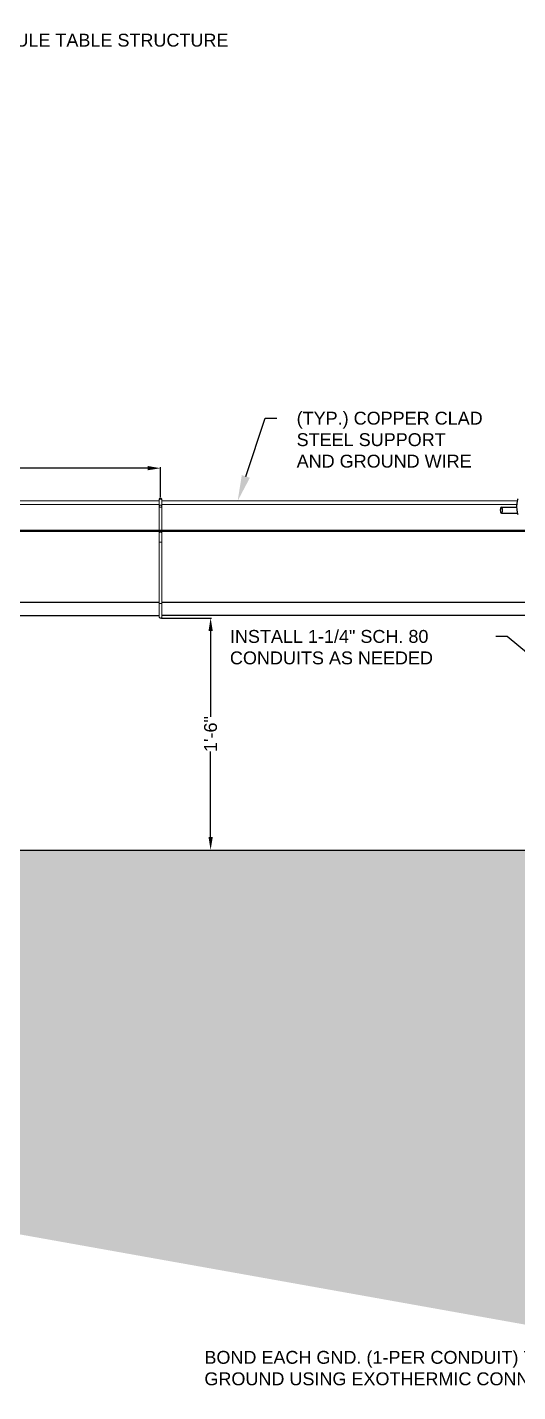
# Model space of a CAD drawing. Header units: feet. Extents: x -17 to 1389, y -162 to 787.
# Drawn here: x 412.7 to 450.7, y 404.2 to 510.1 of the extents above; entities that cross this region are included whole.
import ezdxf
from ezdxf import colors
from ezdxf.entities.mleader import LeaderData, LeaderLine
from ezdxf.math import Vec2, Vec3

# ---------------------------------------------------------------- set-up
doc = ezdxf.new("R2010")
doc.units = ezdxf.units.FT
doc.header["$MEASUREMENT"] = 0
for name, color, linetype in [('ATI_EARTH', 34, 'Continuous'), ('DC STRING CABLES', 30, 'Continuous'), ('E-CABL-DC FEEDER', 20, 'AC_CABLE'), ('E-CABL-UG2', 142, 'Continuous'), ('E-FIN-GR', 4, 'Continuous'), ('E-GRND', 3, 'Continuous'), ('G-ANNO-TEXT', 1, 'Continuous'), ('WIRE MANAGEMENT', 4, 'Continuous')]:
    doc.layers.add(name, color=color, linetype=linetype)
doc.styles.add('NEI-A', font='arial.ttf')
doc.styles.get("Standard").update_dxf_attribs({"font": 'arial.ttf'})
doc.linetypes.add('AC_CABLE', pattern='A,1,-0.2,["AC",Standard,S=0.1,R=0,X=-0.1,Y=-0.05],-0.2', length=1.4)
doc.dimstyles.new('NEI-A', dxfattribs={"dimtxt": 0.1, "dimasz": 0.125, "dimexe": 0.0625, "dimexo": 0.0625, "dimgap": 0.0625, "dimtad": 0, "dimtih": 1, "dimtoh": 1, "dimdec": 4, "dimzin": 3, "dimdsep": 46, "dimlunit": 4, "dimtxsty": 'NEI-A', "dimcen": 0, "dimadec": 0, "dimazin": 0, "dimtfac": 0.75, "dimtdec": 4, "dimtofl": 0, "dimtmove": 0, "dimatfit": 3, "dimfxl": 1, "dimfrac": 1, "dimtolj": 1, "dimtzin": 0, "dimarcsym": 0})

# ---------------------------------------------------------------- blocks, each defined once
blk = doc.blocks.new('*D10')
at = {"layer": 'Defpoints', "color": 0, "transparency": 16777216}
for p in [(423.03, 464.21), (423.43, 446.21), (426.91, 446.21)]:
    blk.add_point(p, dxfattribs=at)
at = {"layer": 'G-ANNO-TEXT', "color": 0, "lineweight": -2, "transparency": 16777216}
for p, q in [((423.09, 464.21), (426.98, 464.21)), ((426.91, 463.21), (426.91, 456.55)), ((426.91, 447.21), (426.91, 453.86)), ((423.49, 446.21), (426.98, 446.21))]:
    blk.add_line(p, q, dxfattribs=at)
at = {"layer": 'G-ANNO-TEXT', "color": 0, "transparency": 16777216}
for points in [[(426.75, 463.21), (427.08, 463.21), (426.91, 464.21)], [(426.75, 447.21), (427.08, 447.21), (426.91, 446.21)]]:
    blk.add_solid(points, dxfattribs=at)
at = {"layer": 'G-ANNO-TEXT', "color": 0, "transparency": 16777216, "insert": (426.91, 455.21), "char_height": 1, "attachment_point": 5, "rotation": 90, "style": 'NEI-A'}
blk.add_mtext('\\A1;1\'-6"', dxfattribs=at)
blk = doc.blocks.new('*D11')
at = {"layer": 'Defpoints', "color": 0, "transparency": 16777216}
for p in [(423.03, 475.84), (391.99, 473.52), (423.03, 473.52)]:
    blk.add_point(p, dxfattribs=at)
at = {"layer": 'G-ANNO-TEXT', "color": 0, "lineweight": -2, "transparency": 16777216}
for p, q in [((391.99, 473.58), (391.99, 475.91)), ((392.99, 475.84), (404.22, 475.84)), ((422.03, 475.84), (410.79, 475.84)), ((423.03, 473.58), (423.03, 475.91))]:
    blk.add_line(p, q, dxfattribs=at)
at = {"layer": 'G-ANNO-TEXT', "color": 0, "transparency": 16777216}
for points in [[(392.99, 476.01), (392.99, 475.68), (391.99, 475.84)], [(422.03, 476.01), (422.03, 475.68), (423.03, 475.84)]]:
    blk.add_solid(points, dxfattribs=at)
at = {"layer": 'G-ANNO-TEXT', "color": 0, "transparency": 16777216, "insert": (407.51, 475.84), "char_height": 1, "attachment_point": 5, "style": 'NEI-A'}
blk.add_mtext('\\A1;4\'-6" MAX.', dxfattribs=at)

msp = doc.modelspace()

# ---------------------------------------------------------------- hatches: boundary and pattern name
at = {"layer": 'ATI_EARTH'}
h = msp.add_hatch(dxfattribs=at)
h.set_pattern_fill('EARTH', color=256, scale=1.139728, angle=45)
h.set_pattern_definition([(45, (-15599793.698, -7767914.92), (0, 10.2350524967), [7.237275026, -7.237275026]), (45, (-15599795.617, -7767913.001), (0, 10.2350524967), [7.237275026, -7.237275026]), (45, (-15599797.5364, -7767911.082), (0, 10.2350524967), [7.237275026, -7.237275026]), (135, (-15599797.5364, -7767909.8024), (-10.2350524967, 0), [7.237275026, -7.237275026]), (135, (-15599795.617, -7767907.883), (-10.2350524967, 0), [7.237275026, -7.237275026]), (135, (-15599793.698, -7767905.964), (-10.2350524967, 0), [7.237275026, -7.237275026])])
edge = h.paths.add_edge_path()
edge.add_line((455.52826, 446.20575), (455.52826, 428.20575))
edge.add_line((455.52826, 428.20575), (456.77826, 428.20575))
edge.add_line((456.77826, 428.20575), (456.77826, 446.20575))
edge.add_line((456.77826, 446.20575), (461.08817, 446.20575))
edge.add_line((461.08817, 446.20575), (461.08817, 416.20575))
edge.add_arc((462.81312, 415.0793), 2.06018, 146.8538864, 393.1461136)
edge.add_line((464.53807, 416.20575), (464.53807, 446.20575))
edge.add_line((464.53807, 446.20575), (470.03225, 446.20575))
edge.add_line((470.03225, 446.20575), (470.03225, 416.20575))
edge.add_arc((471.76533, 415.086), 2.06335, 147.1332237, 392.8667763)
edge.add_line((473.49841, 416.20575), (473.49841, 446.20575))
edge.add_line((473.49841, 446.20575), (479.02479, 446.20575))
edge.add_line((479.02479, 446.20575), (479.02479, 416.20575))
edge.add_arc((480.71975, 415.05704), 2.04754, 145.8736987, 394.1263013)
edge.add_line((482.41472, 416.20575), (482.41472, 446.20575))
edge.add_line((482.41472, 446.20575), (487.93074, 446.20575))
edge.add_line((487.93074, 446.20575), (487.93074, 416.20575))
edge.add_arc((489.64817, 415.07274), 2.05749, 146.5865536, 393.4134464)
edge.add_line((491.36559, 416.20575), (491.36559, 446.20575))
edge.add_line((491.36559, 446.20575), (677.67082, 446.20575))
edge.add_line((677.67082, 446.20575), (652.37961, 434.7891))
edge.add_line((652.37961, 434.7891), (608.6855, 425.9639))
edge.add_line((608.6855, 425.9639), (579.08646, 423.62712))
edge.add_line((579.08646, 423.62712), (526.17423, 418.3396))
edge.add_line((526.17423, 418.3396), (499.47667, 409.17758))
edge.add_line((499.47667, 409.17758), (452.44545, 409.17758))
edge.add_line((452.44545, 409.17758), (410.79481, 416.61544))
edge.add_line((410.79481, 416.61544), (353.05855, 423.36602))
edge.add_line((353.05855, 423.36602), (306.39394, 428.34891))
edge.add_line((306.39394, 428.34891), (251.91841, 446.20575))
edge.add_line((251.91841, 446.20575), (455.52826, 446.20575))

# ---------------------------------------------------------------- linework, layer by layer
at = {"layer": 'DC STRING CABLES', "flags": 128}
for points in [[(326.29914, 471.02426), (452.92151, 471.02426)], [(326.29914, 470.96389), (452.92151, 470.96389)]]:
    msp.add_lwpolyline(points, dxfattribs=at)
at = {"layer": 'E-CABL-DC FEEDER', "linetype": 'Continuous'}
for p, q in [((344.09301, 464.41255), (422.92151, 464.41255)), ((453.47038, 464.41255), (423.13007, 464.41255))]:
    msp.add_line(p, q, dxfattribs=at)
for points in [[(422.92151, 465.40983), (387.13007, 465.40994)], [(452.92151, 465.40974), (423.13007, 465.40983)]]:
    msp.add_lwpolyline(points, dxfattribs=at)
at = {"layer": 'E-CABL-UG2', "linetype": 'Continuous', "flags": 128}
msp.add_lwpolyline([(449.47604, 472.35176), (450.70649, 472.35176)], dxfattribs=at)
at = {"layer": 'E-FIN-GR'}
msp.add_lwpolyline([(251.91841, 446.20575), (461.29893, 446.20575)], dxfattribs=at)
at = {"layer": 'E-GRND'}
msp.add_ellipse((450.77361, 472.85699), major_axis=(0, -0.60341), ratio=0.203437195, start_param=3.141592654, end_param=6.283185307, dxfattribs=at)
at = {"layer": 'WIRE MANAGEMENT', "color": 4, "linetype": 'Continuous', "lineweight": 18}
for p, q in [((422.92151, 473.37997), (422.92151, 473.34563)), ((422.92151, 473.34229), (422.92151, 472.8965)), ((423.13007, 472.8965), (423.13007, 473.37997)), ((422.92151, 473.3011), (365.29254, 473.3011)), ((365.29254, 473.02302), (422.92151, 473.02302)), ((422.92151, 472.8965), (422.92151, 464.30827)), ((450.6905, 473.3011), (423.13007, 473.3011)), ((423.13007, 473.02302), (450.65559, 473.02302)), ((423.13007, 464.30827), (423.13007, 472.8965))]:
    msp.add_line(p, q, dxfattribs=at)
for centre, radius, start, end in [((423.02579, 473.33651), 0.10444, 3.1318747, 176.8681253), ((423.02561, 470.76667), 0.10422, 89.9016305, 177.2580812), ((423.02597, 470.76667), 0.10422, 2.7419188, 90.0983695), ((423.00211, 469.95384), 0.14854, 80.8280105, 122.8642953), ((423.04947, 469.95384), 0.14854, 57.1357047, 99.1719895), ((423.00212, 465.1963), 0.14858, 80.8345062, 122.8577996), ((423.04946, 465.1963), 0.14858, 57.1422004, 99.1654938)]:
    msp.add_arc(centre, radius, start, end, dxfattribs=at)
for points, knots in [([(423.13003, 473.3424), (423.13003, 473.34571), (423.13004, 473.36126), (423.1299, 473.38681), (423.12963, 473.41675), (423.12816, 473.44092), (423.1223, 473.45802), (423.11536, 473.47079), (423.10473, 473.48561), (423.08597, 473.50327), (423.05634, 473.51869), (423.02132, 473.5238), (422.98686, 473.51548), (422.96282, 473.50056), (422.94795, 473.48611), (422.93715, 473.47246), (422.92215, 473.44223), (422.92142, 473.39692), (422.92148, 473.36089), (422.92151, 473.34563)], [0, 0, 0, 0, 0.021051509, 0.098951759, 0.16253199, 0.211859652, 0.252108689, 0.276318627, 0.304219277, 0.367900419, 0.438290133, 0.513694568, 0.587813765, 0.659220978, 0.690862848, 0.719444394, 0.769696454, 0.902422172, 1, 1, 1, 1]), ([(423.13007, 473.34222), (423.12932, 473.36691), (423.12813, 473.4065), (423.10782, 473.44548), (423.09291, 473.45992), (423.08603, 473.46547), (423.07893, 473.47025), (423.06461, 473.47832), (423.04136, 473.48632), (423.01662, 473.48612), (423.00057, 473.48243), (422.98843, 473.47833), (422.9632, 473.46493), (422.93908, 473.43292), (422.92403, 473.38762), (422.92241, 473.35844), (422.92151, 473.34222)], [0, 0, 0, 0, 0.184664021, 0.296004731, 0.319075984, 0.341239225, 0.362684206, 0.383698116, 0.465408829, 0.5451378, 0.566617382, 0.589704478, 0.6418362, 0.78024257, 0.877859963, 1, 1, 1, 1]), ([(423.12973, 473.34487), (423.12956, 473.34705), (423.12912, 473.35277), (423.13198, 473.36068), (423.12881, 473.36297), (423.12865, 473.36308)], [0, 0, 0, 0, 0.371246974, 0.968813366, 1, 1, 1, 1]), ([(423.05039, 472.81379), (423.04221, 472.8125), (423.0228, 472.80943), (422.99203, 472.81465), (422.96115, 472.82904), (422.93591, 472.85171), (422.92098, 472.88077), (422.92116, 472.91025), (422.9325, 472.93539), (422.95244, 472.95744), (422.9816, 472.97496), (423.01667, 472.98355), (423.05169, 472.98056), (423.0832, 472.96825), (423.10995, 472.94787), (423.12726, 472.92135), (423.13172, 472.89329), (423.12513, 472.86822), (423.10918, 472.84516), (423.08416, 472.82459), (423.06216, 472.81756), (423.05039, 472.81379)], [0, 0, 0, 0, 0.041931539, 0.099476998, 0.155319058, 0.213331359, 0.268957922, 0.3159218, 0.357874658, 0.40647399, 0.464860422, 0.528245875, 0.586747983, 0.640658338, 0.698200795, 0.755227034, 0.796950928, 0.838886658, 0.883585675, 0.937676169, 1, 1, 1, 1]), ([(423.12986, 471.48899), (423.12994, 471.49525), (423.13019, 471.51463), (423.13012, 471.534), (423.13007, 471.54713)], [0, 0, 0, 0, 0.322795502, 1, 1, 1, 1]), ([(422.92151, 464.30683), (422.92227, 464.29816), (422.92372, 464.28162), (422.93641, 464.25404), (422.95758, 464.22966), (422.98494, 464.21345), (423.01166, 464.20561), (423.04242, 464.20509), (423.07191, 464.21555), (423.09595, 464.23277), (423.11317, 464.25205), (423.12697, 464.27715), (423.12901, 464.29667), (423.13007, 464.30683)], [0, 0, 0, 0, 0.081224909, 0.154996665, 0.281262709, 0.378546367, 0.449923778, 0.541017233, 0.663202514, 0.736409258, 0.817179907, 0.904875234, 1, 1, 1, 1])]:
    msp.add_open_spline(points, degree=3, knots=knots, dxfattribs=at)

# ---------------------------------------------------------------- dimensions: what is measured, and where the dimension line sits
at = {"layer": 'G-ANNO-TEXT'}
dim = msp.add_linear_dim(base=(423.02759, 475.84252), p1=(391.99053, 473.5216), p2=(423.02759, 473.5216), text='4\'-6" MAX.', dimstyle='NEI-A', override={"dimtxt": 1, "dimasz": 1}, dxfattribs=at)
dim.commit()
dim.dimension.update_dxf_attribs({"geometry": '*D11', "text_midpoint": (407.50906, 475.84252)})
dim = msp.add_linear_dim(base=(426.9135, 446.20575), p1=(423.02577, 464.20575), p2=(423.4283, 446.20575), angle=90, dimstyle='NEI-A', override={"dimtxt": 1, "dimasz": 1}, dxfattribs=at)
dim.commit()
dim.dimension.update_dxf_attribs({"geometry": '*D10', "text_midpoint": (426.9135, 455.20575), "text_rotation": 90})

# ---------------------------------------------------------------- leaders
ml = msp.add_multileader_mtext('Standard', dxfattribs=at)
ml.set_content('(TYP.) MODULE TABLE STRUCTURE', color=256, style='NEI-A')
ml.set_leader_properties()
ml.build(insert=Vec2(0, 0))
ml.multileader.update_dxf_attribs({"dogleg_length": 0.89968, "arrow_head_size": 2})
ctx = ml.context
ctx.base_point, ctx.char_height, ctx.arrow_head_size, ctx.landing_gap_size, ctx.plane_origin = Vec3(402.54538, 508.91045), 1, 2, 1.53573, Vec3(387.65035, 449.855)
notes = []
notes.append((ctx, [(0, (1, 1, 0), (401.6457, 508.91045), (1, 0), 0.89968, [(0, [(397.47581, 504.71641)], 0, [])])]))
ctx.mtext.insert, ctx.mtext.width, ctx.mtext.flow_direction = Vec3(404.08111, 509.55745), 24.1518827, 5
ctx.mtext.has_bg_fill, ctx.mtext.bg_color, ctx.mtext.bg_scale_factor, ctx.mtext.bg_transparency, ctx.mtext.use_window_bg_color = 1, -1073741824, 1.5, 0, 1
for ctx, leaders in notes:
    for number, flags, end, landing, length, lines in leaders:
        leader = LeaderData()
        leader.index, (leader.has_last_leader_line, leader.has_dogleg_vector, leader.attachment_direction) = number, flags
        leader.last_leader_point, leader.dogleg_vector, leader.dogleg_length = Vec3(end), Vec3(landing), length
        for number, points, colour, breaks in lines:
            line = LeaderLine()
            line.index, line.vertices, line.color, line.breaks = number, Vec3.list(points), colors.encode_raw_color(colour), breaks
            leader.lines.append(line)
        ctx.leaders.append(leader)

# ---------------------------------------------------------------- next in the draw order: leaders
ml = msp.add_multileader_mtext('Standard', dxfattribs=at)
ml.set_content('(TYP.) COPPER CLAD STEEL SUPPORT  AND GROUND WIRE ', color=256, style='NEI-A')
ml.set_leader_properties()
ml.build(insert=Vec2(0, 0))
ml.multileader.update_dxf_attribs({"dogleg_length": 0.89968, "arrow_head_size": 2})
ctx = ml.context
ctx.base_point, ctx.char_height, ctx.arrow_head_size, ctx.landing_gap_size, ctx.plane_origin = Vec3(432.05206, 479.71369), 1, 2, 1.53573, Vec3(360.07739, 420.65824)
notes = []
notes.append((ctx, [(0, (1, 1, 0), (431.15238, 479.71369), (1, 0), 0.89968, [(0, [(429.01044, 473.3011)], 0, [])])]))
ctx.mtext.insert, ctx.mtext.width, ctx.mtext.flow_direction = Vec3(433.58779, 480.22222), 15.228281, 5
ctx.mtext.has_bg_fill, ctx.mtext.bg_color, ctx.mtext.bg_scale_factor, ctx.mtext.bg_transparency, ctx.mtext.use_window_bg_color = 1, -1073741824, 1.5, 0, 1
ml = msp.add_multileader_mtext('Standard', dxfattribs=at)
ml.set_content('\\pxql,t3.00005;INSTALL 1-1/4" SCH. 80 CONDUITS AS NEEDED', color=256, style='NEI-A')
ml.set_leader_properties()
ml.build(insert=Vec2(0, 0))
ml.multileader.update_dxf_attribs({"dogleg_length": 3.07146, "arrow_head_size": 2})
ctx = ml.context
ctx.base_point, ctx.char_height, ctx.arrow_head_size, ctx.landing_gap_size, ctx.plane_origin = Vec3(430.34843, 462.77844), 1, 2, 1.53573, Vec3(1211.73552, -77.66569)
ctx.text_align_type = 2
notes.append((ctx, [(1, (1, 1, 0), (449.93281, 462.77844), (-1, 0), 0.89968, [(1, [(455.44477, 458.20575)], 0, [])])]))
ctx.mtext.insert, ctx.mtext.width, ctx.mtext.alignment, ctx.mtext.flow_direction = Vec3(447.49739, 463.28697), 19.0863984, 3, 5
ctx.mtext.has_bg_fill, ctx.mtext.bg_color, ctx.mtext.bg_scale_factor, ctx.mtext.bg_transparency, ctx.mtext.use_window_bg_color = 1, -1073741824, 1.5, 0, 1
ml = msp.add_multileader_mtext('Standard', dxfattribs=at)
ml.set_content('\\pxql,t3.00005;BOND EACH GND. (1-PER CONDUIT) TO DC TRENCH GROUND USING EXOTHERMIC CONNECTIONS ', color=256, style='NEI-A')
ml.set_leader_properties()
ml.build(insert=Vec2(0, 0))
ml.multileader.update_dxf_attribs({"dogleg_length": 3.07146, "arrow_head_size": 2})
ctx = ml.context
ctx.base_point, ctx.char_height, ctx.arrow_head_size, ctx.landing_gap_size, ctx.plane_origin = Vec3(427.37492, 406.83096), 1, 2, 1.53573, Vec3(1147.83941, -142.49809)
ctx.text_align_type = 2
notes.append((ctx, [(1, (1, 1, 0), (466.44497, 406.83096), (-1, 0), 0.89968, [(2, [(471.5005, 417.31566), (471.5005, 420.13388), (471.28563, 422.00064)], 0, [])])]))
ctx.mtext.insert, ctx.mtext.width, ctx.mtext.alignment, ctx.mtext.flow_direction = Vec3(464.00956, 407.33949), 37.5795771, 3, 5
ctx.mtext.has_bg_fill, ctx.mtext.bg_color, ctx.mtext.bg_scale_factor, ctx.mtext.bg_transparency, ctx.mtext.use_window_bg_color = 1, -1073741824, 1.5, 0, 1
for ctx, leaders in notes:
    for number, flags, end, landing, length, lines in leaders:
        leader = LeaderData()
        leader.index, (leader.has_last_leader_line, leader.has_dogleg_vector, leader.attachment_direction) = number, flags
        leader.last_leader_point, leader.dogleg_vector, leader.dogleg_length = Vec3(end), Vec3(landing), length
        for number, points, colour, breaks in lines:
            line = LeaderLine()
            line.index, line.vertices, line.color, line.breaks = number, Vec3.list(points), colors.encode_raw_color(colour), breaks
            leader.lines.append(line)
        ctx.leaders.append(leader)

# ---------------------------------------------------------------- next in the draw order: linework, layer by layer
at = {"layer": 'E-CABL-UG2', "linetype": 'Continuous', "flags": 128}
msp.add_lwpolyline([(449.47604, 472.81176), (450.6512, 472.81176)], dxfattribs=at)
at = {"layer": 'E-CABL-UG2', "linetype": 'Continuous', "extrusion": (0, 0, -1)}
msp.add_ellipse((449.47604, 472.58176), major_axis=(0, -0.23), ratio=0.373978107, dxfattribs=at)

doc.saveas('drawing.dxf')
